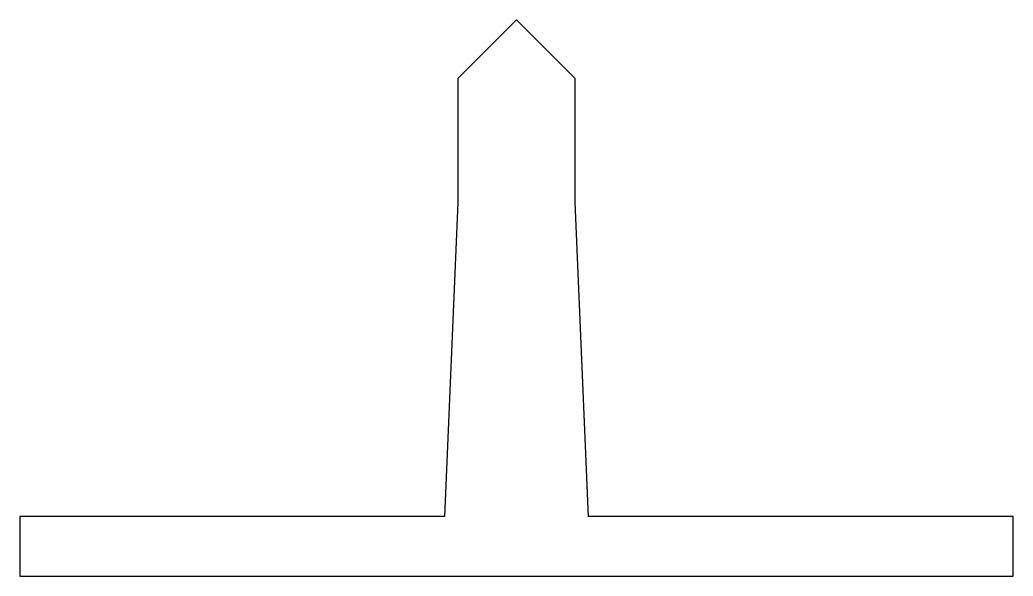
# Model space of a CAD drawing. Extents: x -12.8 to 12.6, y 0.2 to 14.4.
import ezdxf

# ---------------------------------------------------------------- set-up
doc = ezdxf.new("R2010")
doc.units = 0
doc.layers.get('0').update_dxf_attribs({"linetype": 'CONTINUOUS'})

msp = doc.modelspace()

# ---------------------------------------------------------------- linework, layer by layer
at = {"color": 7}
for p, q in [((-0.076, 14.416, -2.39), (-1.575, 12.918, -2.39)), ((1.422, 12.918, -2.39), (-0.076, 14.416, -2.39)), ((-1.575, 12.918, -2.39), (-1.575, 9.743, -2.39)), ((1.422, 9.743, -2.39), (1.422, 12.918, -2.39)), ((-1.575, 9.743, -2.39), (-1.918, 1.716, -2.39)), ((1.765, 1.716, -2.39), (1.422, 9.743, -2.39)), ((-1.918, 1.716, -2.39), (-12.776, 1.716, -2.39)), ((-12.776, 1.716, -2.39), (-12.776, 0.192, -2.39)), ((12.624, 1.716, -2.39), (1.765, 1.716, -2.39)), ((12.624, 0.192, -2.39), (12.624, 1.716, -2.39)), ((-12.776, 0.192, -2.39), (12.624, 0.192, -2.39))]:
    msp.add_line(p, q, dxfattribs=at)

doc.saveas('drawing.dxf')
